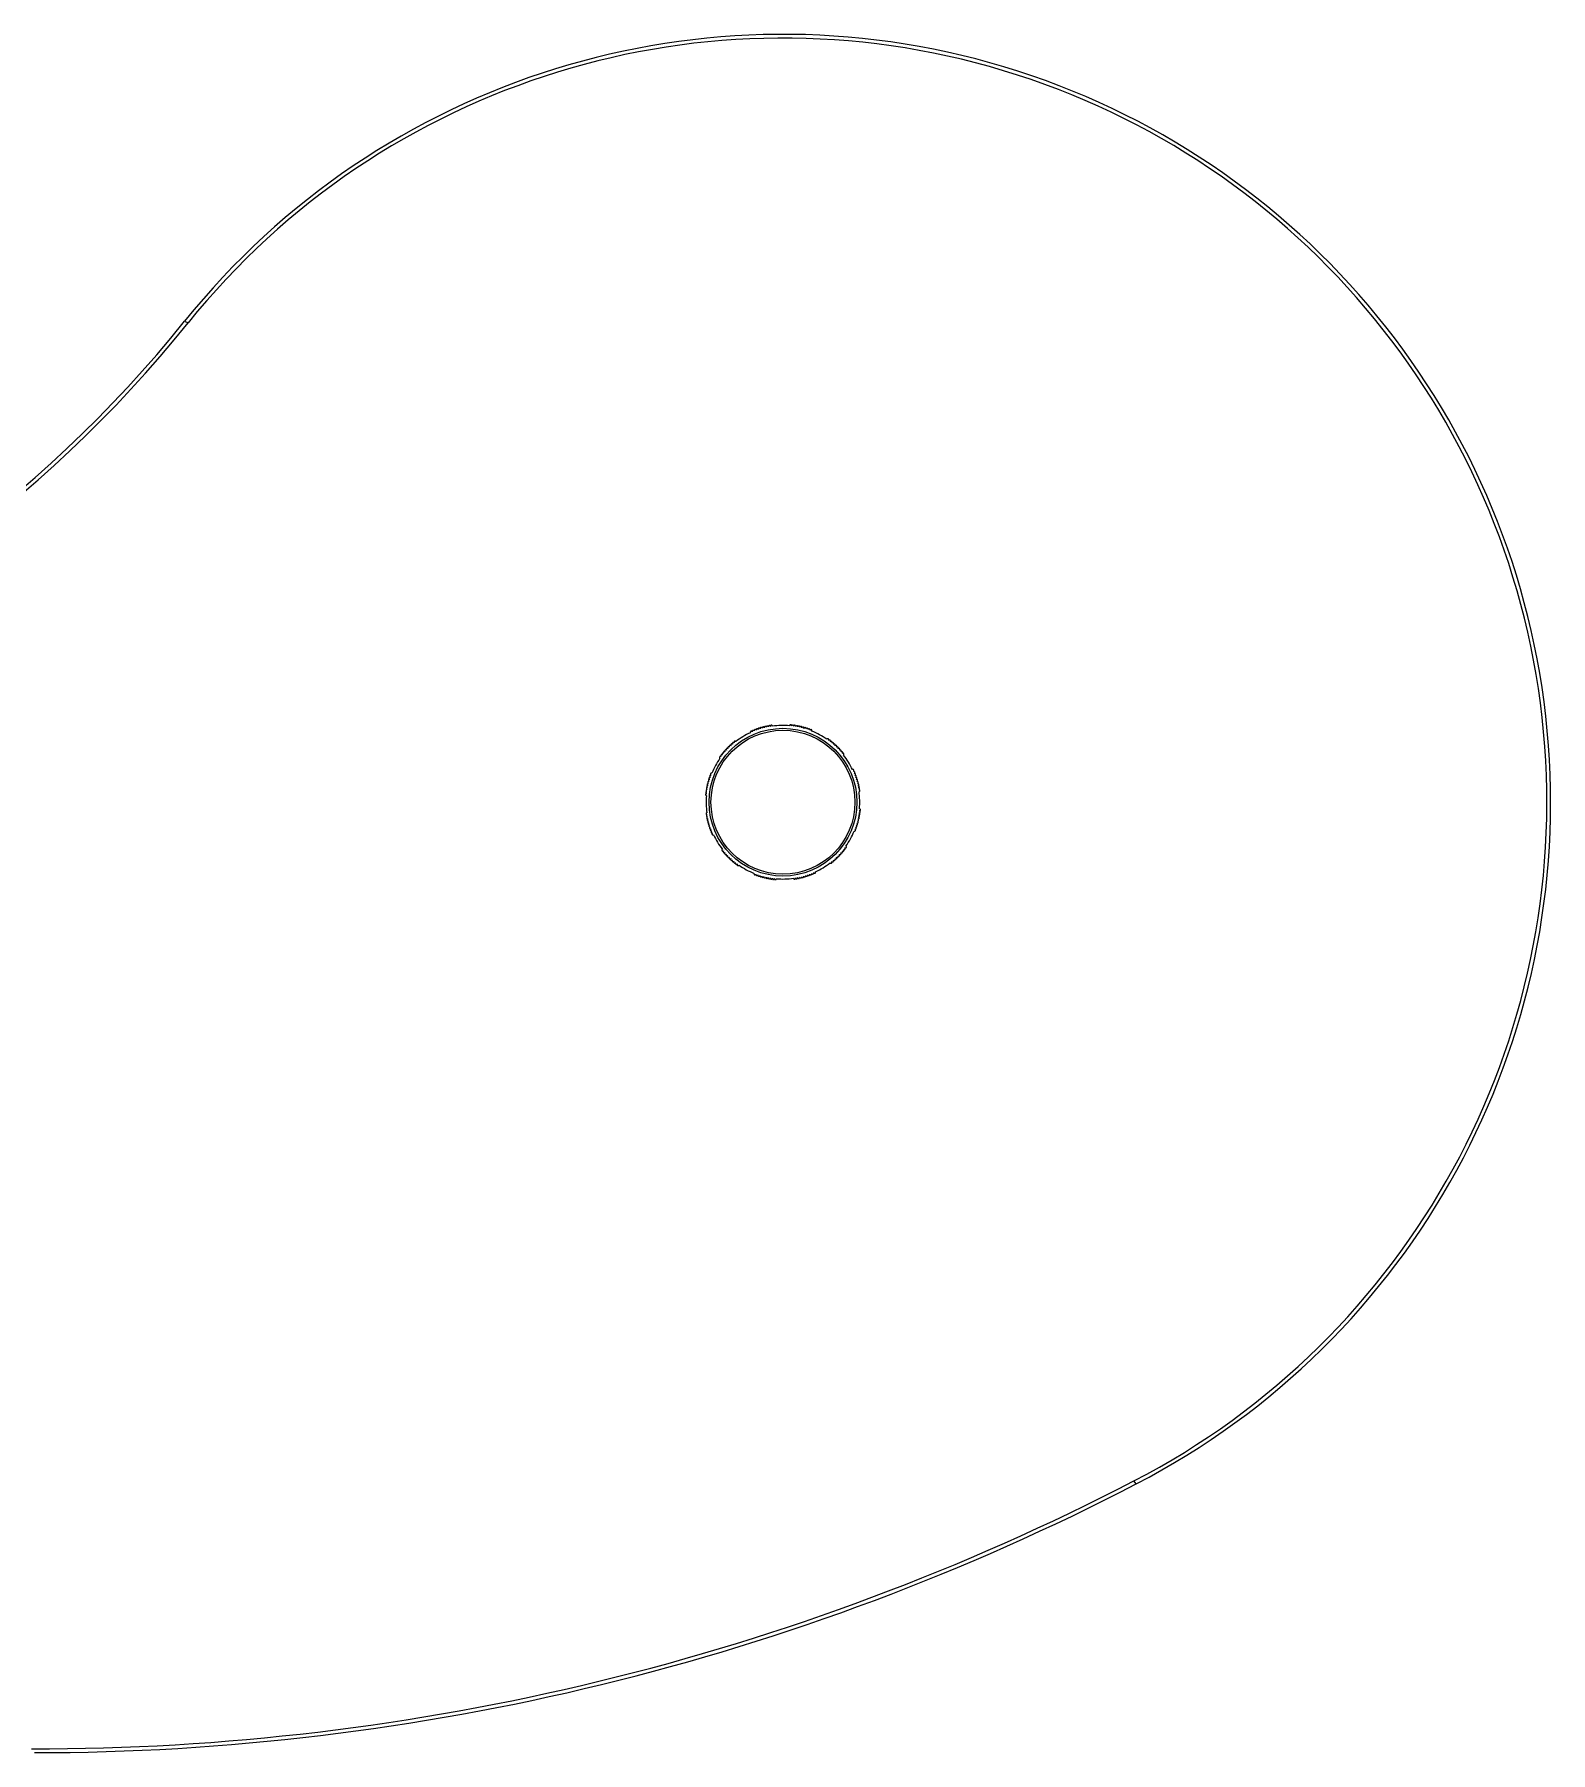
# Paper-space layout '_Dessous' of a CAD drawing. Header units: millimetres. Extents: x -713 to 637, y -447 to 448.
# Drawn here: x -153 to 637, y -447 to 448 of the extents above; entities that cross this region are included whole.
import ezdxf

# ---------------------------------------------------------------- set-up
doc = ezdxf.new("R2010")
doc.units = ezdxf.units.MM

psp = doc.layouts.new('_Dessous')

# ---------------------------------------------------------------- linework, layer by layer
at = {"color": 7, "linetype": 'Continuous', "lineweight": 15}
for p, q in [((-74.7, 298.47), (-72.92, 297.55)), ((421.16, -307.27), (419.91, -305.71))]:
    psp.add_line(p, q, dxfattribs=at)
for radius in [38.5, 37.5]:
    psp.add_circle((237.05, 47.84), radius, dxfattribs=at)
for centre, radius, start, end in [((237.05, 47.84), 400, 297.40585, 141.20213), ((237.05, 47.84), 398.04, 297.34868, 141.14496), ((-583.39, 707.44), 654.67, 258.6696, 321.23689), ((-583.39, 707.44), 652.71, 258.65274, 321.20213), ((237.05, 47.84), 40, 115.1123, 127.85845), ((237.05, 47.84), 40, 85.1123, 97.85845), ((237.05, 47.84), 40, 55.1123, 67.85845), ((237.05, 47.84), 40, 25.1123, 37.85845), ((237.05, 47.84), 40, 145.1123, 157.85845), ((237.05, 47.84), 40, 175.1123, 187.85845), ((237.05, 47.84), 40, 355.1123, 7.85845), ((237.05, 47.84), 40, 205.1123, 217.85845), ((237.05, 47.84), 40, 325.1123, 337.85845), ((237.05, 47.84), 40, 235.1123, 247.85845), ((237.05, 47.84), 40, 295.1123, 307.85845), ((237.05, 47.84), 40, 265.1123, 277.85845), ((-153.01, 800.15), 1245.46, 269.93478, 297.38758), ((-153.01, 800.15), 1247.42, 270, 297.40585)]:
    psp.add_arc(centre, radius, start, end, dxfattribs=at)
for points in [[(221.07, 84.51), (221.02, 84.63), (220.93, 84.73), (220.73, 84.82), (220.66, 84.83), (220.5, 84.84), (220.42, 84.82), (220.27, 84.75), (220.2, 84.7), (220.1, 84.58), (220.07, 84.51), (220.01, 84.31), (220.02, 84.18), (220.07, 84.06)], [(222.08, 84.94), (222.03, 85.05), (221.94, 85.16), (221.75, 85.25), (221.68, 85.27), (221.52, 85.28), (221.44, 85.26), (221.29, 85.2), (221.22, 85.15), (221.11, 85.03), (221.08, 84.97), (221.01, 84.76), (221.02, 84.63), (221.07, 84.51)], [(223.1, 85.33), (223.06, 85.45), (222.97, 85.55), (222.78, 85.65), (222.71, 85.68), (222.55, 85.69), (222.47, 85.68), (222.31, 85.62), (222.24, 85.57), (222.14, 85.45), (222.1, 85.39), (222.03, 85.19), (222.03, 85.05), (222.08, 84.94)], [(224.13, 85.7), (224.09, 85.82), (224.01, 85.93), (223.82, 86.03), (223.75, 86.05), (223.6, 86.07), (223.51, 86.06), (223.35, 86.01), (223.28, 85.96), (223.17, 85.85), (223.13, 85.78), (223.05, 85.59), (223.06, 85.45), (223.1, 85.33)], [(225.17, 86.04), (225.13, 86.16), (225.06, 86.27), (224.87, 86.38), (224.8, 86.4), (224.65, 86.43), (224.56, 86.42), (224.4, 86.37), (224.33, 86.32), (224.22, 86.21), (224.18, 86.15), (224.09, 85.96), (224.09, 85.82), (224.13, 85.7)], [(226.22, 86.35), (226.19, 86.47), (226.11, 86.58), (225.93, 86.7), (225.86, 86.72), (225.71, 86.75), (225.62, 86.75), (225.46, 86.7), (225.39, 86.66), (225.27, 86.55), (225.23, 86.49), (225.14, 86.3), (225.14, 86.16), (225.17, 86.04)], [(227.28, 86.63), (227.25, 86.75), (227.18, 86.87), (227, 86.99), (226.93, 87.02), (226.78, 87.05), (226.69, 87.04), (226.53, 87), (226.46, 86.96), (226.34, 86.86), (226.29, 86.8), (226.2, 86.61), (226.19, 86.47), (226.22, 86.35)], [(228.35, 86.88), (228.32, 87.01), (228.25, 87.12), (228.08, 87.25), (228.01, 87.28), (227.85, 87.31), (227.77, 87.31), (227.61, 87.27), (227.53, 87.24), (227.41, 87.14), (227.36, 87.08), (227.26, 86.89), (227.25, 86.76), (227.28, 86.63)], [(229.42, 87.11), (229.39, 87.23), (229.33, 87.35), (229.16, 87.48), (229.09, 87.51), (228.94, 87.55), (228.85, 87.55), (228.69, 87.52), (228.61, 87.48), (228.49, 87.39), (228.44, 87.33), (228.34, 87.14), (228.32, 87.01), (228.35, 86.88)], [(230.5, 87.3), (230.48, 87.43), (230.41, 87.55), (230.25, 87.68), (230.18, 87.71), (230.03, 87.76), (229.94, 87.76), (229.78, 87.73), (229.7, 87.7), (229.57, 87.61), (229.52, 87.55), (229.41, 87.37), (229.4, 87.23), (229.42, 87.11)], [(231.58, 87.47), (231.56, 87.59), (231.5, 87.71), (231.34, 87.85), (231.27, 87.89), (231.12, 87.93), (231.04, 87.94), (230.87, 87.92), (230.79, 87.88), (230.66, 87.8), (230.61, 87.74), (230.5, 87.56), (230.48, 87.43), (230.5, 87.3)], [(241.55, 87.59), (241.56, 87.72), (241.53, 87.85), (241.41, 88.02), (241.35, 88.07), (241.22, 88.15), (241.14, 88.18), (240.97, 88.2), (240.89, 88.19), (240.74, 88.13), (240.68, 88.09), (240.52, 87.95), (240.47, 87.82), (240.46, 87.7)], [(242.63, 87.45), (242.65, 87.58), (242.62, 87.71), (242.51, 87.89), (242.45, 87.94), (242.32, 88.02), (242.24, 88.05), (242.08, 88.08), (241.99, 88.07), (241.84, 88.02), (241.78, 87.98), (241.62, 87.84), (241.56, 87.72), (241.55, 87.59)], [(243.71, 87.28), (243.74, 87.41), (243.71, 87.54), (243.6, 87.72), (243.55, 87.78), (243.42, 87.87), (243.34, 87.9), (243.18, 87.92), (243.09, 87.92), (242.94, 87.87), (242.88, 87.83), (242.71, 87.7), (242.65, 87.58), (242.63, 87.45)], [(244.79, 87.08), (244.82, 87.21), (244.8, 87.34), (244.69, 87.53), (244.64, 87.58), (244.51, 87.68), (244.44, 87.71), (244.27, 87.74), (244.19, 87.74), (244.03, 87.69), (243.97, 87.66), (243.8, 87.53), (243.74, 87.41), (243.71, 87.28)], [(245.86, 86.86), (245.89, 86.98), (245.88, 87.12), (245.77, 87.3), (245.72, 87.36), (245.6, 87.46), (245.52, 87.49), (245.36, 87.53), (245.28, 87.53), (245.12, 87.49), (245.06, 87.45), (244.89, 87.33), (244.82, 87.21), (244.79, 87.08)], [(246.93, 86.6), (246.96, 86.73), (246.95, 86.86), (246.85, 87.05), (246.8, 87.11), (246.68, 87.21), (246.61, 87.25), (246.44, 87.29), (246.36, 87.29), (246.2, 87.25), (246.14, 87.22), (245.96, 87.1), (245.89, 86.98), (245.86, 86.86)], [(247.99, 86.32), (248.02, 86.44), (248.01, 86.58), (247.92, 86.77), (247.87, 86.83), (247.76, 86.93), (247.68, 86.97), (247.52, 87.01), (247.43, 87.02), (247.28, 86.99), (247.21, 86.96), (247.04, 86.84), (246.96, 86.73), (246.93, 86.6)], [(249.03, 86), (249.07, 86.13), (249.07, 86.26), (248.98, 86.45), (248.94, 86.52), (248.82, 86.62), (248.75, 86.66), (248.59, 86.71), (248.5, 86.72), (248.35, 86.69), (248.28, 86.66), (248.1, 86.55), (248.02, 86.44), (247.99, 86.32)], [(250.07, 85.66), (250.12, 85.78), (250.11, 85.92), (250.03, 86.11), (249.99, 86.18), (249.88, 86.28), (249.81, 86.33), (249.65, 86.38), (249.56, 86.39), (249.41, 86.37), (249.34, 86.34), (249.15, 86.23), (249.07, 86.13), (249.03, 86)], [(251.1, 85.29), (251.15, 85.41), (251.15, 85.55), (251.08, 85.74), (251.04, 85.81), (250.93, 85.92), (250.86, 85.97), (250.7, 86.02), (250.61, 86.03), (250.46, 86.02), (250.39, 85.99), (250.2, 85.89), (250.12, 85.78), (250.07, 85.66)], [(252.12, 84.89), (252.17, 85.01), (252.18, 85.14), (252.11, 85.34), (252.07, 85.41), (251.96, 85.53), (251.89, 85.57), (251.74, 85.63), (251.65, 85.65), (251.5, 85.63), (251.42, 85.61), (251.24, 85.51), (251.15, 85.41), (251.1, 85.29)], [(260.82, 80.01), (260.89, 80.12), (260.93, 80.25), (260.91, 80.46), (260.89, 80.53), (260.82, 80.67), (260.76, 80.73), (260.63, 80.83), (260.55, 80.86), (260.39, 80.89), (260.32, 80.89), (260.11, 80.84), (260, 80.76), (259.93, 80.65)], [(204.88, 71.61), (204.77, 71.69), (204.64, 71.73), (204.43, 71.71), (204.36, 71.69), (204.22, 71.61), (204.16, 71.55), (204.06, 71.42), (204.03, 71.34), (204, 71.19), (204, 71.11), (204.05, 70.9), (204.13, 70.79), (204.24, 70.72)], [(205.54, 72.48), (205.44, 72.56), (205.31, 72.6), (205.1, 72.59), (205.03, 72.57), (204.89, 72.5), (204.82, 72.45), (204.72, 72.31), (204.68, 72.24), (204.65, 72.08), (204.65, 72.01), (204.7, 71.8), (204.77, 71.69), (204.88, 71.61)], [(206.23, 73.33), (206.13, 73.42), (206, 73.46), (205.79, 73.45), (205.71, 73.44), (205.57, 73.37), (205.51, 73.32), (205.4, 73.19), (205.36, 73.11), (205.33, 72.96), (205.33, 72.88), (205.36, 72.68), (205.44, 72.56), (205.54, 72.48)], [(206.93, 74.17), (206.84, 74.25), (206.71, 74.3), (206.5, 74.3), (206.43, 74.29), (206.28, 74.22), (206.21, 74.17), (206.11, 74.05), (206.07, 73.97), (206.03, 73.82), (206.02, 73.74), (206.06, 73.53), (206.13, 73.42), (206.23, 73.33)], [(207.67, 74.98), (207.57, 75.07), (207.45, 75.12), (207.24, 75.13), (207.16, 75.11), (207.02, 75.06), (206.95, 75.01), (206.84, 74.88), (206.79, 74.81), (206.75, 74.66), (206.75, 74.58), (206.77, 74.37), (206.84, 74.25), (206.93, 74.17)], [(208.42, 75.78), (208.33, 75.87), (208.21, 75.92), (207.99, 75.93), (207.92, 75.92), (207.77, 75.87), (207.7, 75.82), (207.59, 75.7), (207.54, 75.63), (207.5, 75.48), (207.49, 75.4), (207.51, 75.19), (207.57, 75.07), (207.67, 74.98)], [(209.2, 76.55), (209.11, 76.64), (208.99, 76.7), (208.77, 76.72), (208.7, 76.71), (208.55, 76.66), (208.48, 76.61), (208.36, 76.5), (208.32, 76.42), (208.26, 76.28), (208.25, 76.2), (208.27, 75.99), (208.33, 75.87), (208.42, 75.78)], [(209.99, 77.3), (209.9, 77.4), (209.79, 77.46), (209.58, 77.48), (209.5, 77.47), (209.35, 77.43), (209.28, 77.38), (209.16, 77.27), (209.11, 77.2), (209.05, 77.05), (209.04, 76.98), (209.05, 76.77), (209.11, 76.64), (209.2, 76.55)], [(210.81, 78.03), (210.72, 78.13), (210.61, 78.2), (210.4, 78.22), (210.32, 78.22), (210.17, 78.17), (210.1, 78.13), (209.97, 78.02), (209.92, 77.95), (209.86, 77.81), (209.85, 77.73), (209.85, 77.52), (209.91, 77.4), (209.99, 77.3)], [(211.64, 78.74), (211.56, 78.84), (211.45, 78.91), (211.24, 78.94), (211.16, 78.94), (211.01, 78.9), (210.94, 78.86), (210.81, 78.75), (210.76, 78.68), (210.69, 78.54), (210.68, 78.47), (210.67, 78.26), (210.73, 78.13), (210.81, 78.03)], [(212.5, 79.42), (212.42, 79.52), (212.31, 79.6), (212.1, 79.63), (212.02, 79.63), (211.87, 79.6), (211.79, 79.56), (211.66, 79.46), (211.61, 79.39), (211.54, 79.25), (211.53, 79.18), (211.52, 78.97), (211.56, 78.84), (211.64, 78.74)], [(261.69, 79.35), (261.77, 79.45), (261.81, 79.58), (261.8, 79.79), (261.78, 79.86), (261.71, 80), (261.65, 80.07), (261.52, 80.17), (261.44, 80.21), (261.29, 80.24), (261.21, 80.24), (261.01, 80.19), (260.89, 80.12), (260.82, 80.01)], [(262.54, 78.66), (262.62, 78.76), (262.67, 78.89), (262.66, 79.1), (262.65, 79.18), (262.58, 79.32), (262.53, 79.38), (262.4, 79.49), (262.32, 79.53), (262.17, 79.56), (262.09, 79.56), (261.88, 79.53), (261.77, 79.45), (261.69, 79.35)], [(263.38, 77.96), (263.46, 78.05), (263.51, 78.18), (263.51, 78.39), (263.49, 78.46), (263.43, 78.61), (263.38, 78.68), (263.25, 78.78), (263.18, 78.82), (263.03, 78.86), (262.95, 78.86), (262.74, 78.83), (262.62, 78.76), (262.54, 78.66)], [(264.19, 77.22), (264.28, 77.32), (264.33, 77.44), (264.33, 77.65), (264.32, 77.73), (264.26, 77.87), (264.21, 77.94), (264.09, 78.05), (264.02, 78.1), (263.86, 78.14), (263.79, 78.14), (263.58, 78.12), (263.46, 78.05), (263.38, 77.96)], [(264.98, 76.47), (265.07, 76.56), (265.13, 76.68), (265.14, 76.9), (265.13, 76.97), (265.07, 77.12), (265.03, 77.19), (264.91, 77.3), (264.83, 77.35), (264.68, 77.39), (264.61, 77.4), (264.4, 77.38), (264.28, 77.32), (264.19, 77.22)], [(265.76, 75.69), (265.85, 75.78), (265.91, 75.9), (265.92, 76.12), (265.92, 76.19), (265.86, 76.34), (265.82, 76.41), (265.7, 76.53), (265.63, 76.57), (265.48, 76.63), (265.41, 76.64), (265.2, 76.62), (265.07, 76.56), (264.98, 76.47)], [(266.51, 74.9), (266.6, 74.99), (266.67, 75.1), (266.69, 75.31), (266.68, 75.39), (266.63, 75.54), (266.59, 75.61), (266.48, 75.73), (266.41, 75.78), (266.26, 75.84), (266.18, 75.85), (265.97, 75.84), (265.85, 75.78), (265.76, 75.69)], [(267.24, 74.08), (267.34, 74.17), (267.4, 74.28), (267.43, 74.49), (267.42, 74.57), (267.38, 74.72), (267.34, 74.79), (267.23, 74.92), (267.16, 74.97), (267.02, 75.03), (266.94, 75.04), (266.73, 75.04), (266.6, 74.98), (266.51, 74.9)], [(267.95, 73.25), (268.04, 73.33), (268.11, 73.44), (268.15, 73.65), (268.15, 73.73), (268.11, 73.88), (268.07, 73.95), (267.96, 74.08), (267.89, 74.13), (267.75, 74.2), (267.67, 74.21), (267.46, 74.22), (267.34, 74.16), (267.24, 74.08)], [(268.63, 72.39), (268.73, 72.47), (268.8, 72.58), (268.84, 72.79), (268.84, 72.87), (268.81, 73.02), (268.77, 73.1), (268.67, 73.23), (268.6, 73.28), (268.46, 73.35), (268.38, 73.36), (268.17, 73.37), (268.05, 73.33), (267.95, 73.25)], [(200, 62.92), (199.88, 62.96), (199.74, 62.97), (199.55, 62.9), (199.48, 62.86), (199.36, 62.76), (199.32, 62.69), (199.26, 62.53), (199.24, 62.45), (199.26, 62.29), (199.28, 62.22), (199.38, 62.03), (199.48, 61.94), (199.6, 61.9)], [(273.72, 63.82), (273.84, 63.87), (273.93, 63.96), (274.02, 64.15), (274.04, 64.23), (274.05, 64.39), (274.03, 64.47), (273.96, 64.62), (273.91, 64.69), (273.79, 64.79), (273.72, 64.82), (273.52, 64.88), (273.38, 64.87), (273.27, 64.82)], [(274.14, 62.81), (274.26, 62.86), (274.36, 62.95), (274.46, 63.14), (274.48, 63.21), (274.48, 63.37), (274.47, 63.45), (274.41, 63.6), (274.36, 63.67), (274.24, 63.78), (274.17, 63.81), (273.97, 63.88), (273.84, 63.87), (273.72, 63.82)], [(274.54, 61.79), (274.66, 61.83), (274.76, 61.92), (274.86, 62.11), (274.88, 62.18), (274.9, 62.34), (274.88, 62.42), (274.82, 62.58), (274.78, 62.65), (274.66, 62.75), (274.6, 62.79), (274.4, 62.86), (274.26, 62.86), (274.14, 62.81)], [(197.61, 54.51), (197.48, 54.53), (197.35, 54.51), (197.17, 54.39), (197.11, 54.34), (197.02, 54.21), (196.99, 54.13), (196.97, 53.97), (196.97, 53.88), (197.02, 53.73), (197.06, 53.67), (197.19, 53.51), (197.31, 53.44), (197.44, 53.43)], [(197.81, 55.58), (197.68, 55.61), (197.55, 55.59), (197.36, 55.48), (197.31, 55.43), (197.21, 55.31), (197.18, 55.23), (197.15, 55.06), (197.15, 54.98), (197.2, 54.83), (197.23, 54.76), (197.36, 54.6), (197.48, 54.53), (197.61, 54.51)], [(198.03, 56.66), (197.91, 56.68), (197.77, 56.67), (197.59, 56.57), (197.53, 56.52), (197.43, 56.39), (197.4, 56.32), (197.36, 56.15), (197.36, 56.07), (197.4, 55.92), (197.44, 55.85), (197.56, 55.68), (197.68, 55.61), (197.81, 55.58)], [(198.29, 57.72), (198.16, 57.75), (198.03, 57.74), (197.84, 57.64), (197.78, 57.6), (197.68, 57.47), (197.64, 57.4), (197.6, 57.24), (197.6, 57.15), (197.64, 57), (197.67, 56.93), (197.79, 56.76), (197.91, 56.68), (198.03, 56.66)], [(198.57, 58.78), (198.45, 58.81), (198.31, 58.8), (198.12, 58.71), (198.06, 58.67), (197.96, 58.55), (197.92, 58.47), (197.88, 58.31), (197.87, 58.23), (197.9, 58.07), (197.93, 58), (198.05, 57.83), (198.16, 57.75), (198.29, 57.72)], [(198.89, 59.83), (198.76, 59.86), (198.63, 59.86), (198.44, 59.77), (198.37, 59.73), (198.27, 59.61), (198.23, 59.54), (198.18, 59.38), (198.17, 59.3), (198.2, 59.14), (198.23, 59.07), (198.34, 58.89), (198.45, 58.81), (198.57, 58.78)], [(199.23, 60.87), (199.11, 60.91), (198.97, 60.91), (198.78, 60.83), (198.71, 60.78), (198.61, 60.67), (198.56, 60.6), (198.51, 60.44), (198.5, 60.36), (198.52, 60.2), (198.55, 60.13), (198.66, 59.95), (198.76, 59.87), (198.89, 59.83)], [(199.6, 61.9), (199.48, 61.94), (199.34, 61.95), (199.15, 61.87), (199.08, 61.83), (198.97, 61.72), (198.92, 61.65), (198.87, 61.49), (198.86, 61.41), (198.87, 61.25), (198.9, 61.18), (199, 60.99), (199.11, 60.91), (199.23, 60.87)], [(274.91, 60.76), (275.03, 60.8), (275.13, 60.88), (275.24, 61.07), (275.26, 61.14), (275.28, 61.29), (275.27, 61.38), (275.21, 61.54), (275.17, 61.61), (275.06, 61.72), (274.99, 61.76), (274.79, 61.84), (274.66, 61.83), (274.54, 61.79)], [(275.25, 59.72), (275.37, 59.75), (275.48, 59.83), (275.58, 60.02), (275.61, 60.09), (275.63, 60.24), (275.63, 60.33), (275.57, 60.49), (275.53, 60.56), (275.42, 60.67), (275.36, 60.71), (275.16, 60.8), (275.03, 60.8), (274.91, 60.76)], [(275.56, 58.67), (275.68, 58.7), (275.79, 58.78), (275.9, 58.96), (275.93, 59.03), (275.96, 59.18), (275.95, 59.27), (275.91, 59.43), (275.86, 59.5), (275.76, 59.62), (275.7, 59.66), (275.5, 59.75), (275.37, 59.75), (275.25, 59.72)], [(275.84, 57.61), (275.96, 57.64), (276.07, 57.71), (276.19, 57.89), (276.22, 57.96), (276.25, 58.11), (276.25, 58.2), (276.21, 58.36), (276.17, 58.43), (276.07, 58.55), (276.01, 58.6), (275.82, 58.69), (275.68, 58.7), (275.56, 58.67)], [(276.09, 56.54), (276.22, 56.57), (276.33, 56.64), (276.45, 56.81), (276.49, 56.88), (276.52, 57.04), (276.52, 57.12), (276.48, 57.28), (276.44, 57.36), (276.34, 57.48), (276.29, 57.53), (276.1, 57.63), (275.96, 57.64), (275.84, 57.61)], [(276.31, 55.47), (276.44, 55.5), (276.56, 55.56), (276.68, 55.73), (276.72, 55.8), (276.76, 55.95), (276.76, 56.04), (276.73, 56.2), (276.69, 56.28), (276.59, 56.4), (276.54, 56.45), (276.35, 56.55), (276.22, 56.57), (276.09, 56.54)], [(276.51, 54.39), (276.63, 54.41), (276.75, 54.48), (276.89, 54.64), (276.92, 54.71), (276.96, 54.86), (276.97, 54.95), (276.94, 55.11), (276.9, 55.19), (276.81, 55.32), (276.76, 55.37), (276.57, 55.47), (276.44, 55.49), (276.31, 55.47)], [(276.67, 53.31), (276.8, 53.33), (276.92, 53.39), (277.06, 53.55), (277.09, 53.62), (277.14, 53.77), (277.15, 53.85), (277.12, 54.02), (277.09, 54.1), (277, 54.23), (276.95, 54.28), (276.77, 54.39), (276.64, 54.41), (276.51, 54.39)], [(197.3, 52.34), (197.17, 52.35), (197.04, 52.32), (196.87, 52.2), (196.82, 52.15), (196.74, 52.01), (196.71, 51.93), (196.69, 51.77), (196.7, 51.68), (196.76, 51.53), (196.8, 51.47), (196.94, 51.32), (197.07, 51.26), (197.19, 51.25)], [(197.44, 53.43), (197.31, 53.44), (197.18, 53.42), (197, 53.3), (196.95, 53.25), (196.87, 53.11), (196.84, 53.04), (196.81, 52.87), (196.82, 52.78), (196.87, 52.64), (196.91, 52.57), (197.05, 52.41), (197.17, 52.35), (197.3, 52.34)], [(197.42, 42.37), (197.3, 42.35), (197.18, 42.29), (197.04, 42.13), (197, 42.07), (196.96, 41.92), (196.95, 41.83), (196.97, 41.67), (197.01, 41.59), (197.09, 41.46), (197.15, 41.41), (197.33, 41.29), (197.46, 41.27), (197.59, 41.29)], [(197.59, 41.29), (197.46, 41.27), (197.34, 41.2), (197.21, 41.04), (197.18, 40.97), (197.13, 40.82), (197.13, 40.74), (197.16, 40.57), (197.19, 40.49), (197.28, 40.37), (197.34, 40.32), (197.52, 40.21), (197.66, 40.19), (197.78, 40.21)], [(197.78, 40.21), (197.66, 40.19), (197.54, 40.12), (197.41, 39.95), (197.38, 39.88), (197.34, 39.73), (197.34, 39.65), (197.37, 39.48), (197.41, 39.41), (197.5, 39.28), (197.56, 39.23), (197.75, 39.13), (197.88, 39.11), (198.01, 39.14)], [(198.01, 39.14), (197.88, 39.11), (197.77, 39.04), (197.64, 38.87), (197.61, 38.8), (197.58, 38.65), (197.58, 38.56), (197.62, 38.4), (197.65, 38.32), (197.75, 38.2), (197.81, 38.15), (198, 38.06), (198.13, 38.04), (198.26, 38.07)], [(198.26, 38.07), (198.14, 38.04), (198.02, 37.97), (197.9, 37.79), (197.87, 37.72), (197.84, 37.57), (197.85, 37.49), (197.89, 37.32), (197.93, 37.25), (198.03, 37.13), (198.09, 37.08), (198.28, 36.99), (198.42, 36.98), (198.54, 37.02)], [(198.54, 37.02), (198.42, 36.98), (198.31, 36.9), (198.19, 36.73), (198.16, 36.66), (198.14, 36.5), (198.14, 36.42), (198.19, 36.26), (198.23, 36.18), (198.34, 36.07), (198.4, 36.02), (198.59, 35.93), (198.73, 35.93), (198.85, 35.97)], [(198.85, 35.97), (198.73, 35.93), (198.62, 35.85), (198.51, 35.67), (198.49, 35.6), (198.46, 35.44), (198.47, 35.36), (198.52, 35.2), (198.57, 35.12), (198.68, 35.01), (198.74, 34.97), (198.93, 34.89), (199.07, 34.88), (199.19, 34.93)], [(274.87, 34.82), (274.99, 34.77), (275.12, 34.77), (275.32, 34.86), (275.38, 34.9), (275.49, 35.01), (275.54, 35.08), (275.59, 35.24), (275.6, 35.33), (275.58, 35.48), (275.55, 35.55), (275.44, 35.74), (275.33, 35.82), (275.21, 35.86)], [(275.21, 35.86), (275.33, 35.82), (275.47, 35.82), (275.66, 35.91), (275.72, 35.95), (275.83, 36.07), (275.87, 36.14), (275.92, 36.3), (275.92, 36.39), (275.9, 36.54), (275.87, 36.61), (275.76, 36.79), (275.65, 36.87), (275.52, 36.9)], [(275.52, 36.9), (275.65, 36.87), (275.78, 36.88), (275.97, 36.97), (276.03, 37.02), (276.14, 37.13), (276.18, 37.21), (276.22, 37.37), (276.22, 37.46), (276.19, 37.61), (276.16, 37.68), (276.05, 37.85), (275.93, 37.93), (275.81, 37.96)], [(275.81, 37.96), (275.93, 37.93), (276.07, 37.94), (276.26, 38.04), (276.32, 38.09), (276.41, 38.21), (276.45, 38.28), (276.49, 38.45), (276.49, 38.53), (276.46, 38.68), (276.43, 38.75), (276.31, 38.93), (276.19, 39), (276.07, 39.03)], [(276.07, 39.03), (276.19, 39), (276.32, 39.01), (276.51, 39.12), (276.57, 39.17), (276.66, 39.29), (276.7, 39.37), (276.74, 39.53), (276.73, 39.61), (276.7, 39.77), (276.66, 39.83), (276.53, 40), (276.42, 40.07), (276.29, 40.1)], [(276.29, 40.1), (276.42, 40.07), (276.55, 40.09), (276.73, 40.2), (276.79, 40.25), (276.88, 40.38), (276.92, 40.45), (276.95, 40.62), (276.94, 40.7), (276.9, 40.86), (276.87, 40.92), (276.73, 41.09), (276.62, 41.15), (276.49, 41.18)], [(276.49, 41.18), (276.62, 41.15), (276.75, 41.18), (276.93, 41.29), (276.98, 41.34), (277.07, 41.47), (277.1, 41.55), (277.13, 41.71), (277.12, 41.8), (277.08, 41.95), (277.04, 42.01), (276.9, 42.18), (276.78, 42.24), (276.66, 42.26)], [(276.66, 42.26), (276.78, 42.24), (276.92, 42.27), (277.09, 42.38), (277.15, 42.44), (277.23, 42.57), (277.26, 42.65), (277.28, 42.81), (277.27, 42.9), (277.22, 43.05), (277.19, 43.11), (277.04, 43.27), (276.92, 43.33), (276.79, 43.34)], [(276.79, 43.34), (276.92, 43.33), (277.05, 43.36), (277.23, 43.48), (277.28, 43.54), (277.36, 43.67), (277.39, 43.75), (277.41, 43.92), (277.39, 44), (277.34, 44.15), (277.3, 44.21), (277.15, 44.37), (277.03, 44.42), (276.9, 44.43)], [(199.19, 34.93), (199.07, 34.88), (198.96, 34.8), (198.86, 34.62), (198.84, 34.54), (198.82, 34.39), (198.83, 34.3), (198.88, 34.15), (198.93, 34.08), (199.04, 33.96), (199.11, 33.92), (199.3, 33.85), (199.44, 33.85), (199.56, 33.89)], [(199.56, 33.89), (199.44, 33.85), (199.34, 33.76), (199.24, 33.58), (199.21, 33.5), (199.2, 33.35), (199.21, 33.26), (199.27, 33.11), (199.32, 33.04), (199.44, 32.93), (199.5, 32.89), (199.7, 32.82), (199.84, 32.83), (199.95, 32.87)], [(199.95, 32.87), (199.84, 32.82), (199.73, 32.74), (199.64, 32.55), (199.62, 32.47), (199.61, 32.32), (199.63, 32.23), (199.69, 32.08), (199.74, 32.01), (199.86, 31.91), (199.92, 31.87), (200.13, 31.8), (200.26, 31.81), (200.38, 31.86)], [(200.38, 31.86), (200.26, 31.81), (200.16, 31.72), (200.07, 31.53), (200.05, 31.45), (200.05, 31.3), (200.07, 31.21), (200.14, 31.06), (200.19, 30.99), (200.31, 30.89), (200.38, 30.86), (200.58, 30.8), (200.71, 30.81), (200.83, 30.87)], [(274.1, 32.77), (274.22, 32.72), (274.35, 32.71), (274.55, 32.78), (274.62, 32.82), (274.73, 32.93), (274.78, 33), (274.84, 33.15), (274.85, 33.24), (274.84, 33.39), (274.82, 33.46), (274.72, 33.65), (274.62, 33.74), (274.5, 33.79)], [(274.5, 33.79), (274.62, 33.74), (274.75, 33.74), (274.95, 33.81), (275.01, 33.85), (275.13, 33.96), (275.17, 34.03), (275.23, 34.19), (275.24, 34.28), (275.22, 34.43), (275.2, 34.5), (275.1, 34.69), (274.99, 34.77), (274.87, 34.82)], [(205.47, 23.29), (205.37, 23.21), (205.29, 23.1), (205.26, 22.89), (205.26, 22.82), (205.29, 22.66), (205.33, 22.59), (205.43, 22.46), (205.5, 22.4), (205.64, 22.34), (205.71, 22.32), (205.92, 22.31), (206.05, 22.36), (206.15, 22.44)], [(206.15, 22.44), (206.05, 22.36), (205.98, 22.24), (205.95, 22.03), (205.95, 21.96), (205.99, 21.8), (206.03, 21.73), (206.14, 21.6), (206.21, 21.55), (206.35, 21.49), (206.42, 21.47), (206.63, 21.47), (206.76, 21.52), (206.86, 21.6)], [(206.86, 21.6), (206.76, 21.52), (206.69, 21.4), (206.67, 21.19), (206.67, 21.11), (206.72, 20.96), (206.76, 20.89), (206.87, 20.76), (206.94, 20.72), (207.08, 20.66), (207.16, 20.64), (207.37, 20.64), (207.49, 20.7), (207.59, 20.78)], [(207.59, 20.78), (207.49, 20.7), (207.43, 20.58), (207.41, 20.37), (207.42, 20.29), (207.46, 20.14), (207.5, 20.07), (207.62, 19.95), (207.69, 19.9), (207.84, 19.84), (207.91, 19.83), (208.12, 19.84), (208.25, 19.9), (208.34, 19.99)], [(208.34, 19.99), (208.25, 19.9), (208.19, 19.78), (208.17, 19.57), (208.18, 19.49), (208.23, 19.34), (208.28, 19.27), (208.39, 19.15), (208.47, 19.11), (208.61, 19.06), (208.69, 19.05), (208.9, 19.06), (209.02, 19.12), (209.11, 19.21)], [(209.11, 19.21), (209.02, 19.12), (208.97, 19), (208.96, 18.79), (208.97, 18.71), (209.02, 18.57), (209.07, 18.49), (209.19, 18.38), (209.26, 18.34), (209.41, 18.29), (209.49, 18.28), (209.7, 18.3), (209.82, 18.37), (209.91, 18.46)], [(209.91, 18.46), (209.82, 18.36), (209.77, 18.24), (209.76, 18.03), (209.78, 17.95), (209.83, 17.81), (209.88, 17.74), (210.01, 17.63), (210.08, 17.59), (210.23, 17.54), (210.31, 17.54), (210.52, 17.56), (210.64, 17.63), (210.72, 17.73)], [(263.29, 17.65), (263.37, 17.55), (263.49, 17.49), (263.7, 17.46), (263.78, 17.47), (263.93, 17.51), (264, 17.55), (264.13, 17.66), (264.17, 17.73), (264.23, 17.87), (264.25, 17.95), (264.25, 18.16), (264.19, 18.29), (264.11, 18.38)], [(264.11, 18.38), (264.19, 18.29), (264.31, 18.22), (264.52, 18.2), (264.6, 18.21), (264.75, 18.26), (264.82, 18.3), (264.94, 18.41), (264.99, 18.48), (265.04, 18.63), (265.06, 18.7), (265.05, 18.92), (264.99, 19.04), (264.9, 19.13)], [(264.9, 19.13), (264.99, 19.04), (265.11, 18.98), (265.32, 18.96), (265.4, 18.97), (265.55, 19.03), (265.62, 19.07), (265.74, 19.19), (265.78, 19.26), (265.83, 19.41), (265.84, 19.48), (265.83, 19.69), (265.77, 19.82), (265.68, 19.91)], [(265.68, 19.91), (265.77, 19.82), (265.89, 19.76), (266.1, 19.75), (266.18, 19.76), (266.32, 19.82), (266.4, 19.86), (266.51, 19.98), (266.55, 20.06), (266.6, 20.21), (266.61, 20.28), (266.59, 20.49), (266.52, 20.61), (266.43, 20.7)], [(266.43, 20.7), (266.53, 20.61), (266.65, 20.56), (266.86, 20.56), (266.94, 20.57), (267.08, 20.63), (267.15, 20.68), (267.26, 20.8), (267.3, 20.87), (267.35, 21.03), (267.35, 21.1), (267.33, 21.31), (267.26, 21.43), (267.16, 21.51)], [(267.16, 21.51), (267.26, 21.43), (267.38, 21.38), (267.6, 21.38), (267.67, 21.4), (267.81, 21.46), (267.88, 21.51), (267.99, 21.64), (268.03, 21.71), (268.07, 21.86), (268.07, 21.94), (268.04, 22.15), (267.97, 22.27), (267.87, 22.35)], [(267.87, 22.35), (267.97, 22.27), (268.1, 22.22), (268.31, 22.23), (268.38, 22.24), (268.52, 22.31), (268.59, 22.36), (268.7, 22.49), (268.73, 22.57), (268.77, 22.72), (268.77, 22.8), (268.73, 23.01), (268.66, 23.12), (268.56, 23.2)], [(268.56, 23.2), (268.66, 23.12), (268.79, 23.08), (269, 23.09), (269.07, 23.11), (269.21, 23.18), (269.28, 23.24), (269.38, 23.37), (269.41, 23.45), (269.44, 23.6), (269.44, 23.68), (269.4, 23.88), (269.32, 24), (269.22, 24.07)], [(269.22, 24.07), (269.32, 24), (269.45, 23.96), (269.66, 23.98), (269.74, 24), (269.87, 24.07), (269.94, 24.13), (270.04, 24.26), (270.07, 24.34), (270.1, 24.5), (270.09, 24.57), (270.04, 24.78), (269.96, 24.89), (269.86, 24.96)], [(210.72, 17.73), (210.64, 17.63), (210.59, 17.51), (210.59, 17.29), (210.6, 17.22), (210.67, 17.08), (210.72, 17.01), (210.84, 16.9), (210.92, 16.86), (211.07, 16.82), (211.15, 16.82), (211.36, 16.85), (211.47, 16.92), (211.56, 17.02)], [(211.56, 17.02), (211.47, 16.92), (211.43, 16.79), (211.43, 16.58), (211.45, 16.51), (211.52, 16.37), (211.57, 16.3), (211.7, 16.19), (211.78, 16.16), (211.93, 16.12), (212.01, 16.12), (212.21, 16.16), (212.33, 16.23), (212.41, 16.33)], [(212.41, 16.33), (212.33, 16.23), (212.29, 16.1), (212.3, 15.89), (212.32, 15.82), (212.39, 15.68), (212.44, 15.61), (212.58, 15.51), (212.65, 15.48), (212.81, 15.45), (212.88, 15.45), (213.09, 15.49), (213.2, 15.57), (213.28, 15.67)], [(213.28, 15.67), (213.2, 15.57), (213.16, 15.44), (213.18, 15.23), (213.2, 15.15), (213.28, 15.02), (213.34, 14.95), (213.47, 14.85), (213.55, 14.82), (213.7, 14.79), (213.78, 14.8), (213.99, 14.85), (214.1, 14.93), (214.17, 15.03)], [(221.97, 10.79), (221.93, 10.67), (221.92, 10.54), (221.99, 10.34), (222.03, 10.27), (222.13, 10.16), (222.2, 10.11), (222.36, 10.05), (222.44, 10.04), (222.6, 10.05), (222.67, 10.07), (222.86, 10.17), (222.95, 10.27), (222.99, 10.39)], [(222.99, 10.39), (222.95, 10.27), (222.94, 10.14), (223.02, 9.94), (223.06, 9.88), (223.17, 9.76), (223.24, 9.72), (223.4, 9.66), (223.48, 9.65), (223.64, 9.67), (223.71, 9.69), (223.9, 9.79), (223.98, 9.9), (224.02, 10.02)], [(224.02, 10.02), (223.98, 9.9), (223.98, 9.77), (224.06, 9.57), (224.11, 9.51), (224.22, 9.4), (224.29, 9.35), (224.45, 9.3), (224.53, 9.29), (224.69, 9.31), (224.76, 9.34), (224.94, 9.45), (225.02, 9.56), (225.06, 9.68)], [(225.06, 9.68), (225.03, 9.56), (225.03, 9.42), (225.12, 9.23), (225.16, 9.17), (225.28, 9.06), (225.35, 9.02), (225.51, 8.97), (225.59, 8.97), (225.75, 8.99), (225.82, 9.02), (226, 9.13), (226.08, 9.24), (226.11, 9.37)], [(226.11, 9.37), (226.08, 9.24), (226.09, 9.11), (226.18, 8.92), (226.22, 8.86), (226.34, 8.75), (226.42, 8.71), (226.58, 8.67), (226.66, 8.67), (226.82, 8.7), (226.89, 8.73), (227.06, 8.84), (227.14, 8.96), (227.17, 9.08)], [(227.17, 9.08), (227.14, 8.96), (227.15, 8.82), (227.25, 8.63), (227.29, 8.57), (227.42, 8.47), (227.49, 8.44), (227.65, 8.4), (227.74, 8.4), (227.89, 8.43), (227.96, 8.46), (228.13, 8.58), (228.21, 8.7), (228.23, 8.82)], [(245.75, 8.8), (245.78, 8.67), (245.85, 8.56), (246.02, 8.44), (246.09, 8.4), (246.24, 8.37), (246.33, 8.37), (246.49, 8.41), (246.57, 8.45), (246.69, 8.55), (246.74, 8.6), (246.83, 8.79), (246.85, 8.93), (246.82, 9.05)], [(246.82, 9.05), (246.85, 8.93), (246.92, 8.82), (247.1, 8.7), (247.17, 8.67), (247.32, 8.64), (247.4, 8.64), (247.57, 8.68), (247.64, 8.72), (247.76, 8.82), (247.81, 8.88), (247.9, 9.07), (247.91, 9.21), (247.87, 9.33)], [(247.87, 9.33), (247.91, 9.21), (247.99, 9.1), (248.16, 8.99), (248.23, 8.96), (248.39, 8.93), (248.47, 8.94), (248.63, 8.98), (248.71, 9.03), (248.82, 9.13), (248.87, 9.19), (248.96, 9.39), (248.96, 9.52), (248.92, 9.64)], [(248.92, 9.64), (248.96, 9.52), (249.04, 9.41), (249.22, 9.3), (249.29, 9.28), (249.45, 9.26), (249.53, 9.26), (249.69, 9.32), (249.77, 9.36), (249.88, 9.47), (249.92, 9.53), (250, 9.73), (250, 9.86), (249.96, 9.98)], [(249.96, 9.98), (250.01, 9.86), (250.09, 9.76), (250.27, 9.65), (250.35, 9.63), (250.5, 9.61), (250.59, 9.62), (250.74, 9.68), (250.81, 9.72), (250.93, 9.83), (250.97, 9.9), (251.04, 10.1), (251.04, 10.23), (251, 10.35)], [(251, 10.35), (251.04, 10.23), (251.13, 10.13), (251.31, 10.03), (251.39, 10.01), (251.54, 9.99), (251.63, 10.01), (251.78, 10.07), (251.85, 10.11), (251.96, 10.23), (252, 10.29), (252.07, 10.49), (252.06, 10.63), (252.02, 10.75)], [(252.02, 10.75), (252.07, 10.63), (252.15, 10.53), (252.34, 10.43), (252.42, 10.41), (252.57, 10.41), (252.66, 10.42), (252.81, 10.48), (252.88, 10.53), (252.98, 10.65), (253.02, 10.72), (253.09, 10.92), (253.08, 11.05), (253.03, 11.17)], [(253.03, 11.17), (253.08, 11.05), (253.17, 10.95), (253.36, 10.87), (253.44, 10.85), (253.59, 10.84), (253.68, 10.86), (253.83, 10.93), (253.9, 10.98), (254, 11.1), (254.03, 11.17), (254.09, 11.37), (254.08, 11.51), (254.02, 11.62)], [(261.6, 16.26), (261.68, 16.16), (261.79, 16.09), (262, 16.05), (262.07, 16.05), (262.23, 16.08), (262.3, 16.12), (262.43, 16.22), (262.49, 16.29), (262.55, 16.43), (262.57, 16.51), (262.58, 16.72), (262.53, 16.84), (262.45, 16.94)], [(262.45, 16.94), (262.53, 16.85), (262.65, 16.78), (262.86, 16.74), (262.93, 16.74), (263.09, 16.78), (263.16, 16.82), (263.29, 16.93), (263.34, 17), (263.4, 17.14), (263.42, 17.22), (263.42, 17.43), (263.37, 17.55), (263.29, 17.65)], [(228.23, 8.82), (228.21, 8.7), (228.22, 8.57), (228.32, 8.38), (228.37, 8.32), (228.5, 8.23), (228.57, 8.19), (228.74, 8.15), (228.82, 8.16), (228.97, 8.19), (229.04, 8.23), (229.21, 8.36), (229.28, 8.47), (229.31, 8.6)], [(229.31, 8.6), (229.28, 8.47), (229.3, 8.34), (229.41, 8.16), (229.46, 8.1), (229.58, 8.01), (229.66, 7.97), (229.83, 7.94), (229.91, 7.95), (230.06, 7.99), (230.13, 8.02), (230.29, 8.16), (230.36, 8.27), (230.38, 8.4)], [(230.38, 8.4), (230.36, 8.27), (230.38, 8.14), (230.5, 7.96), (230.55, 7.91), (230.68, 7.82), (230.76, 7.79), (230.92, 7.76), (231.01, 7.77), (231.16, 7.81), (231.22, 7.85), (231.38, 7.99), (231.45, 8.11), (231.46, 8.23)], [(231.46, 8.23), (231.45, 8.11), (231.47, 7.97), (231.59, 7.8), (231.64, 7.74), (231.78, 7.66), (231.85, 7.63), (232.02, 7.61), (232.11, 7.62), (232.25, 7.67), (232.32, 7.7), (232.48, 7.85), (232.54, 7.97), (232.55, 8.09)], [(232.55, 8.09), (232.54, 7.97), (232.57, 7.84), (232.69, 7.66), (232.74, 7.61), (232.88, 7.53), (232.96, 7.5), (233.12, 7.48), (233.21, 7.5), (233.36, 7.55), (233.42, 7.59), (233.57, 7.74), (233.63, 7.86), (233.64, 7.99)], [(242.52, 8.22), (242.54, 8.09), (242.6, 7.97), (242.76, 7.83), (242.82, 7.8), (242.97, 7.75), (243.06, 7.74), (243.22, 7.77), (243.3, 7.8), (243.43, 7.89), (243.48, 7.94), (243.6, 8.12), (243.62, 8.25), (243.6, 8.38)], [(243.6, 8.38), (243.62, 8.26), (243.69, 8.14), (243.85, 8), (243.92, 7.97), (244.07, 7.93), (244.15, 7.92), (244.32, 7.95), (244.4, 7.98), (244.52, 8.08), (244.57, 8.13), (244.68, 8.32), (244.7, 8.45), (244.68, 8.58)], [(244.68, 8.58), (244.7, 8.45), (244.77, 8.33), (244.94, 8.21), (245.01, 8.17), (245.16, 8.13), (245.24, 8.13), (245.41, 8.16), (245.48, 8.2), (245.61, 8.3), (245.66, 8.35), (245.76, 8.54), (245.78, 8.67), (245.75, 8.8)]]:
    psp.add_open_spline(points, degree=3, knots=[0, 0, 0, 0, 0.25, 0.25, 0.375, 0.375, 0.5, 0.5, 0.625, 0.625, 0.75, 0.75, 1, 1, 1, 1], dxfattribs=at)

doc.saveas('drawing.dxf')
